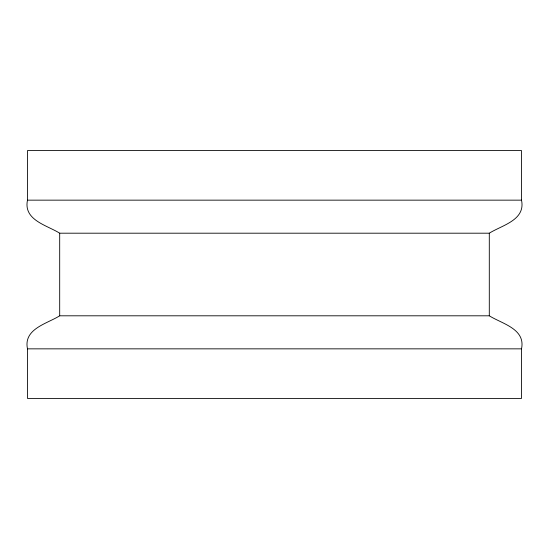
<?xml version="1.0" encoding="UTF-8"?>
<svg xmlns="http://www.w3.org/2000/svg" width="549" height="549" viewBox="0 0 549 549"><rect width="100%" height="100%" fill="white"/><g stroke="black" fill="none" stroke-linecap="round" stroke-linejoin="round"><path stroke-width="0.82" d="M27.477 200.152C23.264 220.183 46.94 225.186 59.69 233.195L489.296 233.195C502.054 225.186 525.736 220.183 521.523 200.152L521.523 150.584L27.477 150.584L27.477 200.152L521.523 200.152M521.523 348.848C525.736 328.817 502.054 323.814 489.296 315.805L59.69 315.805C46.94 323.814 23.264 328.817 27.477 348.848L27.477 398.416L521.523 398.416L521.523 348.848L27.477 348.848M489.296 233.195L489.296 315.805M59.69 233.195L59.69 315.805"/></g></svg>
